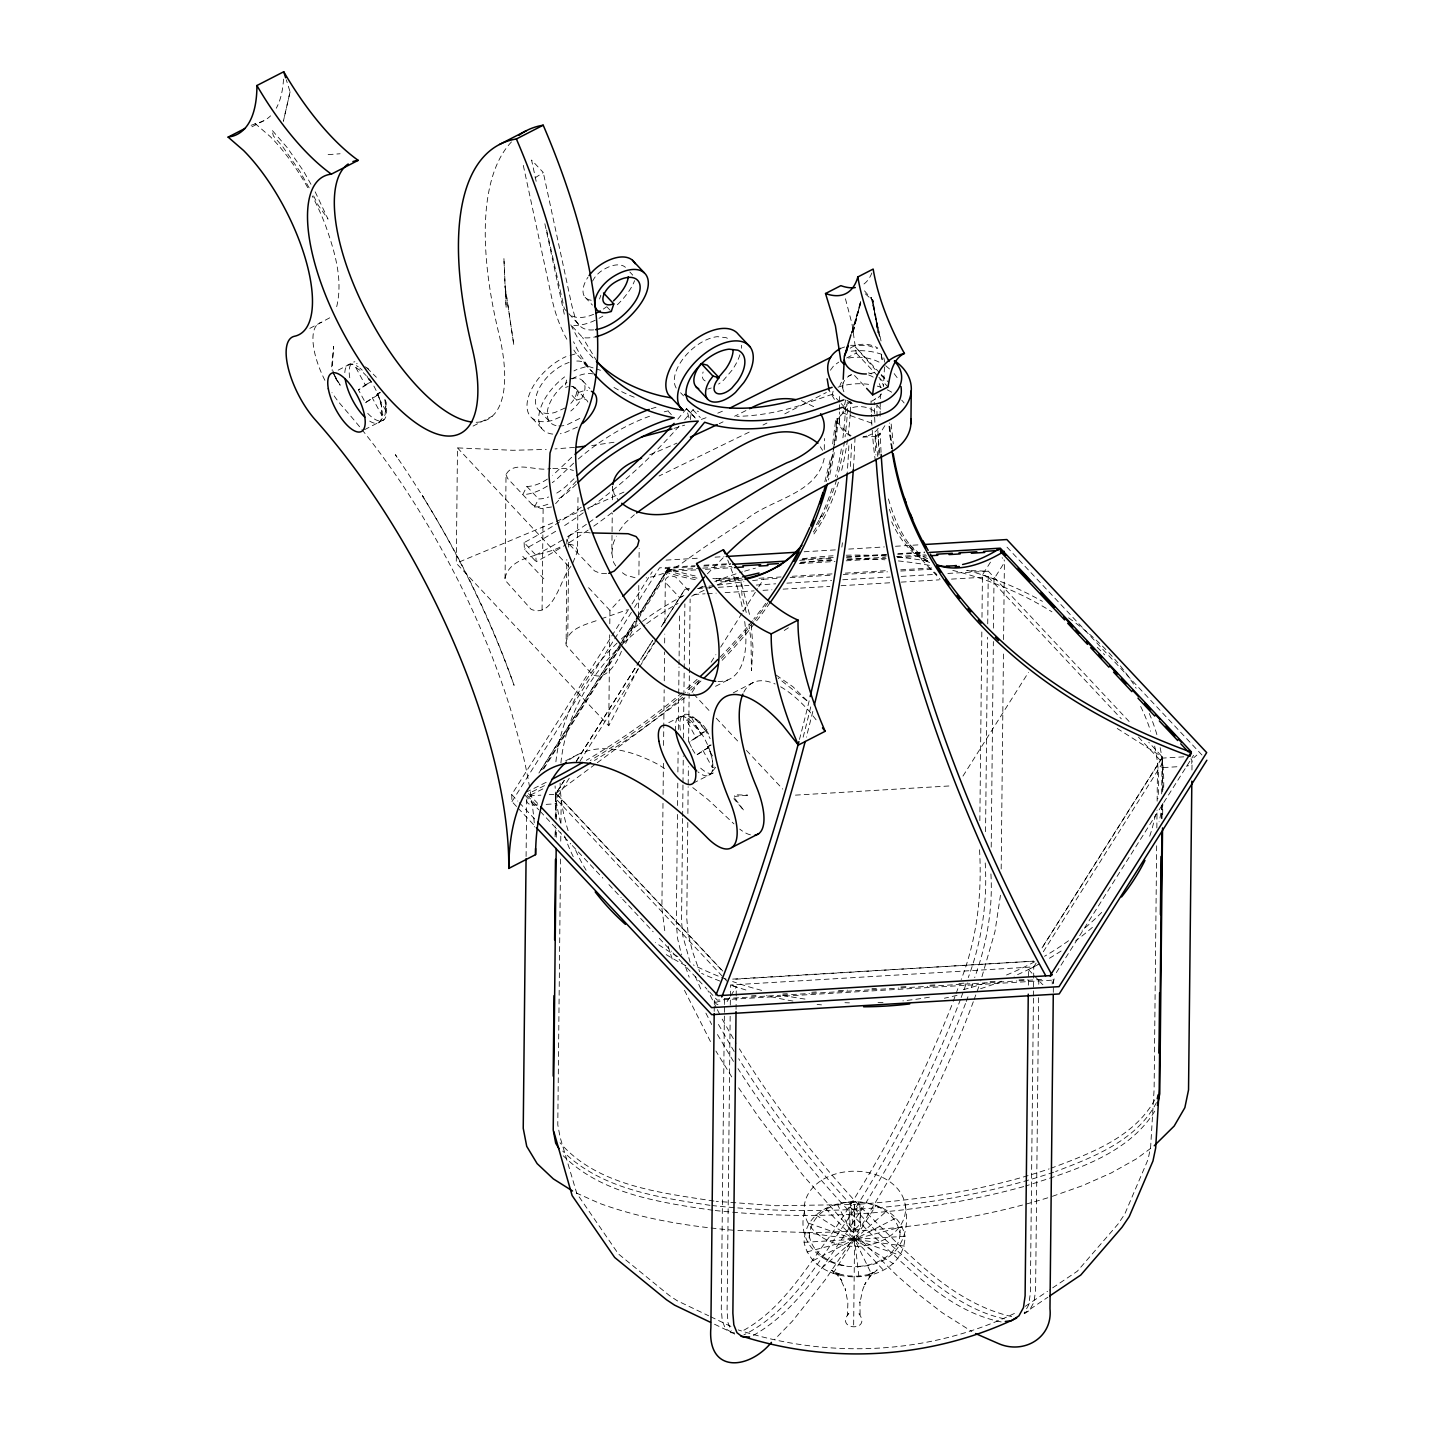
<?xml version="1.0" encoding="UTF-8"?>
<svg xmlns="http://www.w3.org/2000/svg" width="1435" height="1435" viewBox="0 0 1435 1435"><rect width="100%" height="100%" fill="white"/><g stroke="black" fill="none" stroke-linecap="round" stroke-linejoin="round"><path stroke-width="0.75" stroke-dasharray="5 3.75" d="M638.037 668.943L608.745 725.733L456.276 563.202L457.496 447.899L512.797 450.285L546.233 449.442M570.879 566.52C560.888 576.314 554.448 619.041 531.129 609.319L505.066 580.153L506.017 474.662C513.766 459.326 538.412 472.528 550.699 468.312M526.089 856.48L526.663 800.766A6.386 4.736 0.6 0 1 532.475 795.672L540.869 795.169M542.071 609.893L543.13 508.69M555.094 836.749L555.202 827.816M555.291 818.865L555.542 794.29L549.264 794.667M555.722 834.775L555.811 825.842M555.919 816.892L556.009 793.573L564.368 780.335M556.296 837.269L556.385 828.318M556.493 819.385L555.542 794.29M560.565 859.009L557.784 1124.753L560.116 1137.291L576.816 1193.507L618.413 1253.957L669.428 1295.554L677.176 1300.72L708.657 1315.787M560.744 841.143L560.834 832.21M560.942 823.277L561.193 798.721M621.427 651.239C617.427 661.876 606.288 681.822 592.153 674.378L566.108 645.23L566.825 559.578M566.986 544.134C564.368 531.219 582.449 531.578 590.287 532.923M567.776 637.301L568.583 560.314M568.708 547.112L568.834 536.116M572.852 562.879L577.426 551.614L578 496.6M608.745 725.733L609.696 634.826M609.803 623.741L609.947 610.431L620.081 599.453M615.741 565.856L613.427 562.107L611.83 553.013L612.261 513.12M612.386 499.81L612.53 486.519L614.144 493.981L618.79 500.887M638.449 616.691L638.808 583.668M638.898 574.879L639.167 548.475M662.988 803.367L661.894 908.068L665.123 933.575M663.078 794.452L663.4 763.276M663.58 745.447L664.172 689.769M664.261 680.854L664.566 651.903M664.656 642.988L664.764 634.073M664.871 622.933L665.32 580.619M677.463 814.452L676.316 923.961L677.661 938.867L681.499 954.723M677.553 805.519L677.786 783.169M677.894 771.994L678.109 751.886M678.342 729.536L678.701 696.011M678.719 693.787L679.006 666.97M679.024 664.728L679.562 613.337M682.63 818.47L681.535 921.27L682.899 936.176L690.091 962.185M682.647 816.228L682.97 784.945M682.988 782.703L683.275 755.886M683.455 738.02L683.885 697.787M683.903 695.562L684.172 670.97M684.19 668.746L684.872 603.938M687.795 822.47L686.773 918.579L688.136 933.485L692.441 951.315L699.652 971.782M687.885 813.537L688.154 786.721M688.19 784.497L688.37 766.613M688.621 742.021L689.338 674.988M689.356 672.746L690.127 599.005M714.2 1011.37L714.307 1000.231M724.549 998.563L721.285 1309.204L722.253 1320.774L725.41 1328.649L734.559 1334.066M730.164 1016.249L727.079 1311.231L728.047 1322.801L731.186 1330.693M730.289 1005.074L730.361 998.365M730.379 996.141L730.505 984.966L1033.756 966.885L1036.142 963.1M736.047 1009.343L736.173 998.168M736.191 995.926L736.281 986.993L730.505 984.966A304.399 225.869 0.6 0 0 747.133 990.365M804.407 1211.822C795.761 1246.459 827.582 1269.042 859.045 1266.513C893.79 1265.024 911.512 1239.158 905.359 1205.795M824.282 449.532L824.39 438.5M839.332 422.984L839.439 411.971M839.457 409.764L839.601 396.526M1047.765 1197.812C985.397 1216.97 920.517 1226.835 855.529 1231.104L854.255 1223.624L854.327 1204.521C920.265 1200.001 986.401 1190.261 1049.129 1168.897M853.664 1324.989L854.56 1239.338L905.037 1236.324C904.14 1287.841 813.986 1290.693 804.084 1242.333C804.963 1190.799 895.135 1187.947 905.037 1236.324M737.877 1230.477L813.681 1232.701L855.063 1231.14L854.327 1204.521L775.869 1205.723L716.155 1201.31M880.103 416.15L880.337 394.105M979.549 849.753C982.06 893.861 977.217 938.131 961.217 979.495M979.854 820.694L981.863 628.512M981.988 617.337L982.437 574.879L992.231 559.363M985.217 862.955C987.531 901.987 981.881 940.929 968.266 977.576M985.558 831.672L987.585 637.248M987.728 623.848L988.213 576.906L950.311 579.184M990.921 873.933C992.984 909.306 986.616 944.391 974.688 977.63M991.208 847.116L993.361 641.517M993.486 628.117L994.007 578.951L1003.818 563.435A6.386 4.736 0.6 0 0 1004.034 559.811M1001.182 868.982L1003.478 650.719M1003.585 639.579L1004.41 561.641M1028.357 985.217L1028.518 969.576L1038.994 964.194M1033.433 998.168L1030.348 1293.15L1028.716 1304.881L1024.124 1313.222L1047.873 1297.204M1033.451 995.926L1033.613 980.284M1033.648 978.06L1033.756 966.885M1038.635 997.702L1035.586 1290.46L1033.953 1302.191L1029.361 1310.532L1023.765 1314.137M1038.779 984.302L1038.832 979.836M1053.29 992.392L1053.398 981.253M1156.664 845.789L1154.117 1089.201L1150.637 1147.103L1148.072 1159.444L1124.717 1214.153L1117.955 1224.163L1077.29 1271.249L1049.415 1290.047M1156.843 827.923L1157.04 810.058M1157.13 801.125L1157.525 763.151M1161.435 818.47L1161.579 805.053M1161.686 793.878L1162.063 758.128L1185.131 756.747M1162.027 818.721L1162.171 805.322M1162.314 791.905L1162.511 756.927L1042.581 947.064M1162.673 814.506L1162.798 803.331M1162.942 789.932L1162.063 758.128M1191.947 770.021L1192.054 761.106M855.224 1230.441L855.26 1229.49M842.74 387.916L843.206 379.288M884.498 366.965L883.44 386.356A20.449 14.87 3.1 0 0 879.834 379.037M381.728 415.163L381.549 406.213L378.14 394.786L372.275 397.8L381.728 415.163L385.638 412.024L385.118 399.899M1000.464 895.261L994.975 931.566L980.751 980.84M331.628 366.84L333.637 346.445L332.131 370.409M714.415 767.025L712.334 767.653L712.334 760.066M504.923 578.305C510.627 554.197 545.103 556.565 562.018 545.964M565.946 643.382C567.937 627.525 587.381 624.351 599.346 619.543M832.677 443.863L835.618 420.688L837.161 418.338L837.699 423.02A653.409 436.114 -6.7 0 1 835.529 444.115M690.307 419.594L691.132 413.441L686.414 408.58L689.517 419.738M611.83 553.013L613.391 542.896L616.368 536.17M336.687 306.677C343.342 278.91 334.391 250.533 325.189 224.434A115.858 44.987 62.8 0 0 312.256 195.985M290.085 91.822L283.377 121.257L290.085 91.822L286.282 79.786M824.192 458.357C816.479 495.344 768.676 499.093 744.048 521.282A607.471 331.969 -43.2 0 0 681.284 563.686C670.88 571.13 658.862 576.045 646.198 577.857M1054.133 978.849L1053.416 982.186L1048.949 981.522M839.744 402.015L832.426 394.212L833.287 390.428M844.569 404.813L845.861 399.127M860.587 301.529L852.659 333.996L860.767 302.05M566.646 380.06L564.744 387.683L568.26 386.517M587.919 402.087A15.39 8.413 -43.2 0 0 579.973 399.002L576.457 400.168L578.359 392.544L572.493 386.302M824.82 481.694L831.062 456.491M851.475 333.422L860.462 301.852M851.852 333.028L860.803 302.964L851.637 332.633M599.579 299L600.817 295.215M864.498 290.839L872.713 300.399L864.803 293.35M953.199 1001.433L955.387 995.46M956.105 993.451L959.028 985.486M960.446 999.478C932.678 1072.824 896.265 1142.708 854.883 1209.239C822.685 1253.939 794.918 1309.384 743.814 1334.909M961.163 997.486L963.351 991.513M964.087 989.504L967.011 981.54M965.504 1003.513C937.755 1076.106 901.7 1145.363 860.659 1211.284C829.448 1255.446 801.663 1308.02 753.303 1335.447M966.239 1001.522L968.41 995.531M971.334 987.549L972.787 983.567M973.307 1001.738C952.015 1059.64 924.84 1115.228 895.081 1169.202L860.229 1228.001L825.286 1279.751L792.317 1321.24L774.452 1339.68M974.06 999.657L979.387 985.11M951.746 1005.433C920.158 1085.219 879.763 1161.507 832.282 1232.97C805.806 1268.217 781.788 1310.155 741.716 1331.393M847.959 1314.388L847.457 1315.554L847.888 1302.532L845.143 1288.576L845.645 1290.28L840.049 1278.137L841.861 1280.72L834.506 1271.715L838.775 1275.177L831.188 1270.172L839.152 1273.975L836.246 1273.24L846.991 1275.805L858.238 1276.235L869.215 1274.477L866.794 1275.015L875.171 1271.823L871.475 1273.688L877.233 1269.832L869 1277.096L871.691 1273.957L864.641 1284.827L865.538 1282.693L862.865 1289.24L859.852 1302.98L859.924 1301.814L860.121 1316.038L859.762 1314.837M715.67 767.294L709.751 774.828M668.136 569.282L666.683 572.206L671.975 569.569L668.136 569.282L622.736 642.647M547.452 479.075A35.193 19.229 -43.2 0 1 529.371 486.322L526.896 486.483L522.77 494.555L525.587 494.393A45.418 24.825 -43.2 0 0 548.923 485.03M506.017 474.662L507.631 478.465L534.484 507.039L538.609 498.967L541.085 498.824A35.193 19.229 -43.2 0 0 548.6 496.994M625.606 643.382L636.674 622.88M1154.798 1099.802C1133.811 1137.668 1089.542 1153.794 1051.12 1168.198M1156.466 1102.6C1136.717 1140.484 1093.434 1157.148 1055.658 1171.516M1154.762 1111.192C1127.336 1155.211 1072.465 1170.852 1025.792 1185.974M642.539 661.427L653.965 642.934M819.277 519.165L821.52 515.542L819.887 518.358A653.409 253.762 62.8 0 0 832.605 486.878M516.528 806.488L511.954 801.609L511.721 794.577L630.79 605.821M631.992 603.938L652.225 571.847M538.914 773.034L621.445 642.198M622.646 640.297L636.996 617.534M638.198 615.651L668.1 568.242L694.863 566.628M543.811 768.765L620.368 647.418M621.57 645.517L637.122 620.871M638.306 618.969L668.226 571.56L696.477 569.856M576.296 761.411L639.526 661.176M511.954 801.609L633.337 609.319M634.539 607.435L659.526 567.847L695.168 565.713M540.547 770.595L619.31 645.858M620.512 643.974L634.844 621.283M636.028 619.4L667.06 570.269L700.495 568.278M542.573 769.555L621.534 644.53M722.809 971.082L556.062 793.304L564.421 780.084M576.35 761.196L639.579 661.087M569.229 778.236L556.116 799.008L722.863 976.804M579.973 761.232L638.432 668.674M639.633 666.773L655.131 642.216M834.166 444.814A651.669 434.948 -6.7 0 0 836.623 421.639L843.35 410.984M844.48 409.208L847.834 403.881L852.246 403.612M692.065 692.387L700.406 679.185M711.114 662.217L715.886 654.665M720.657 647.131L742.092 613.175M743.294 611.292L757.59 588.655M758.774 586.771L763.546 579.22L779.026 578.305M878.92 455.003A651.669 253.08 62.8 0 1 878.202 436.258L884.929 425.603M729.751 997.343L726.487 1002.509A6.386 4.736 0.6 0 1 724.352 1004.374M730.846 995.621L736.281 986.993M962.975 776.066L1028.5 672.333M833.107 1273.293L876.014 1205.364M1042.043 947.925L1162.529 757.142L1148.753 742.254M1043.299 951.764L1162.601 762.864L1138.134 736.765M1056.321 972.625L1193.579 755.294M881.072 452.312A653.409 253.762 62.8 0 1 880.355 433.514L878.794 435.863L875.153 436.186A653.409 253.762 62.8 0 0 875.87 454.967M378.14 394.786L365.405 402.661L358.517 389.997L365.243 384.885L355.79 367.521L357.171 365.62M691.473 747.402L689.069 742.343L695.849 737.393L686.396 720.011L690.522 717.267C697.661 718.002 702.145 729.41 706.809 730.361C701.966 721.536 689.32 712.101 678.504 717.464M830.417 370.212L833.789 365.638L838.722 362.14M619.22 530.896L625.337 522.806L634.36 514.717M686.54 408.58L679.437 417.172A306.247 167.357 -43.2 0 1 676.782 420.276M684.656 419.791L692.944 409.764L698.504 411.522M576.44 481.012L555.596 503.667M707.383 573.839L725.213 555.704M571.74 457.281L555.022 473.155A35.193 19.229 -43.2 0 1 552.583 475.272M573.641 463.164L558.681 477.371A45.418 24.825 -43.2 0 1 552.278 482.68M574 478.716L566.735 485.64A35.193 19.229 -43.2 0 1 553.892 494.68M576.242 484.277L570.395 489.873A45.418 24.825 -43.2 0 1 557.246 499.649M821.95 1267.948L887.153 1210.692M1193.866 757.644L1196.826 755.097M848.264 1313.814L848.856 1313.348C834.452 1330.442 872.247 1331.931 858.991 1313.725L859.619 1314.245M556.062 793.304L595.435 764.102M597.229 762.774L684.908 697.697M1150.744 1148.323L1136.448 1158.834L1111.246 1172.951L1082.241 1185.776L1049.846 1197.221M365.494 402.769L372.275 397.8M385.872 410.823L376.939 394.392L379.719 392.347M691.562 717.536L700.513 733.967L706.989 729.787M692.262 749.034L696.101 755.258L708.746 747.276L712.155 758.702M712.513 756.012L707.545 746.882L710.325 744.837M379.145 422.338L385.064 414.805L386.248 401.298M579.776 418.446L566.825 424.886A33.131 18.099 -43.2 0 1 557.928 425.89M368.831 378.768L371.109 381.871L358.463 389.854M686.396 720.011L693.912 725.195L701.715 734.361L689.069 742.343M708.746 747.276L696.101 755.258M1025.254 1306.334L1047.55 1291.285M535.022 177.868L543.291 172.505L531.578 160.02L536.744 184.039M784.245 630.485L789.411 627.149M309.834 328.382L330.606 317.35M251.107 125.311L259.322 122.459A170.101 66.064 62.8 0 0 270.569 115.84M251.932 126.8L263.412 120.899M338.176 370.14L351.808 363.127M365.243 384.885L371.109 381.871M376.939 394.392L380.598 392.508M364.544 429.675L384.042 419.666M473.066 426.087L492.205 416.24M846.632 357.997L856.229 353.082L851.977 323.754L845.125 297.565M762.972 425.065L766.936 423.038M784.766 413.872L826.363 392.49M850.901 402.123L845.717 404.778L847.26 402.248L850.901 402.123A653.409 253.762 62.8 0 1 850.399 411.199M875.153 436.186L880.355 433.514M565.641 760.819L577.139 754.918M715.545 686.325L728.944 679.437M668.782 722.63L682.432 715.617M733.285 692.836L754.344 682.002M700.513 733.967L706.002 731.15M695.849 737.393L701.715 734.361M707.545 746.882L711.204 744.998M693.213 783.169L714.648 772.156A32.718 12.7 62.8 0 1 698.307 765.806M813.035 1260.665L896.086 1217.974M749.178 432.114L659.078 475.99M745.931 410.571L740.388 413.37A1170.44 639.633 -43.2 0 1 734.612 416.222M623.956 492.079L587.112 508.474M565.175 407.953L555.112 412.401A33.131 18.099 -43.2 0 1 536.421 395.217A33.131 18.099 -43.2 0 1 569.121 362.427M560.116 417.047L552.744 420.294A43.534 23.785 -43.2 0 1 527.614 400.114A43.534 23.785 -43.2 0 1 565.964 356.633M577.354 427.092L564.457 432.778A43.534 23.785 -43.2 0 1 560.35 433.729M585.121 509.353L456.276 563.202M717.769 413.154L723.814 410.643M649.75 454.769L655.885 452.24A1170.44 639.633 -43.2 0 0 676.961 443.11M551.56 506.968L541.085 508.582L532.224 504.69M1014.401 1313.438C928.642 1354.73 828.372 1359.25 738.182 1329.904M601.337 618.808L627.328 609.749M701.374 419.397L707.581 417.172M840.497 348.436L844.605 346.965M1053.667 1172.216C944.374 1208.629 826.524 1217.687 712.262 1205.561M832.426 394.212L801.842 404.867A271.915 148.594 -43.2 0 1 736.855 416.329M347.898 364.974L357.189 363.611M578.359 392.544L582.879 391.037A25.686 14.045 -43.2 0 1 587.471 390.553M651.221 408.706L656.889 406.984M674.037 428.365L684.692 425.155M570.072 355.432L576.242 353.656L587.955 366.14L577.677 369.118A43.534 23.785 -43.2 0 0 573.946 370.93M1023.729 1186.566C923.674 1214.01 818.129 1221.598 715.043 1210.512M720.137 1001.128L715.886 1002.312L714.397 999.119M806.936 1251.93L902.184 1226.71M738.648 1087.856L758.72 1117.219L802.811 1175.05L850.973 1229.687A6.386 3.498 -43.2 0 0 852.659 1229.741L854.668 1229.042A6.386 3.892 32.3 0 0 860.498 1226.799L860.659 1211.284L849.09 1207.212L848.928 1222.728A6.386 3.892 32.3 0 0 854.668 1229.042A6.386 3.498 -43.2 0 0 857.287 1227.122L858.381 1225.885A6.386 3.498 -43.2 0 0 859.942 1222.064L860.103 1206.548C815.008 1157.937 774.057 1105.345 739.384 1048.788M852.659 1229.741L854.668 1229.042L854.525 1227.678M858.56 1266.37C878.166 1265.544 901.628 1252.091 900.068 1229.938L900.032 1233.024C891.117 1189.489 809.968 1192.054 809.161 1238.441L809.197 1235.356C812.084 1253.239 830.04 1263.553 846.668 1265.921M591.74 445.585L614.826 442.123M689.284 588.745L684.925 589.301L661.051 627.077L684.872 589.301L689.374 589.032M700.208 587.346L706.755 586.502M708.944 586.215L715.491 585.39M717.679 585.103L743.886 581.749M752.622 580.619L763.546 579.22M850.56 345.297L867.709 345.53L877.198 348.49M848.569 358.05C859.35 356.113 870.901 357.512 880.516 362.911M574.556 447.379L555.004 448.922M328.131 154.639L340.095 153.76M862.812 437.173L878.202 436.258M534.484 507.039L537.3 506.878A45.418 24.825 -43.2 0 0 550.394 503.183M666.055 560.116L699.473 558.107M715.06 557.157L723.975 556.619M804.156 551.775L835.349 549.892M848.713 549.085L884.337 546.932M895.476 546.269L919.978 544.78M704.065 565.193L730.792 563.596M802.075 559.345L833.269 557.48M846.632 556.69L886.722 554.305M897.862 553.641L924.588 552.044M703.778 566.072L730.523 564.457M799.654 560.296L833.089 558.269M846.471 557.462L886.597 555.04M897.736 554.358L924.499 552.744M702.719 568.134L731.689 566.412M800.784 562.287L834.201 560.296M847.583 559.506L885.467 557.246M896.606 556.583L925.575 554.861M705.41 569.318L732.227 567.686M799.277 563.65L835.026 561.48M846.202 560.798L886.435 558.376M897.61 557.695L926.669 555.937M758.918 578.269L781.07 576.96M792.138 576.296L832.013 573.91M845.305 573.121L887.404 570.61M900.696 569.821L931.71 567.973M790.093 577.641L832.157 575.13M843.224 574.466L887.494 571.83M900.767 571.04L931.763 569.193L936.284 574.018M697.482 588.547L710.881 587.74M718.361 587.31L748.891 585.444M756.263 585.05L775.725 583.812M786.9 583.148L831.618 580.44M842.793 579.758L890.041 577.067M901.198 576.404L936.876 574.287M947.871 573.426L988.159 571.22L966.455 570.448M693.876 594.467L705.033 593.803M707.258 593.659L716.173 593.139M725.106 592.601L754.092 590.879M763.007 590.341L771.922 589.803M783.079 589.139L829.896 586.359M841.053 585.695L892.337 582.628M901.252 582.108L939.154 579.848M537.784 804.874L533.587 805.125A6.386 4.736 0.6 0 1 526.663 800.766M546.161 804.371L556.654 803.743M1163.175 767.582L1177.848 766.703M795.438 795.133L952.589 785.77M732.675 979.101L1033.684 961.163L732.639 979.37M751.563 995.854L756.03 995.585M782.775 993.989L787.241 993.72M811.762 992.267L816.21 991.998M838.506 990.67L847.421 990.132M871.942 988.679L876.408 988.41M900.929 986.957L907.602 986.545M929.898 985.217L936.589 984.823M958.885 983.495L967.8 982.957M990.096 981.63L996.787 981.235M1019.065 979.908L1027.98 979.37M724.801 998.599L780.532 995.244M782.775 995.101L809.519 993.486M811.744 993.361L869.718 989.845M871.942 989.719L898.705 988.105M900.929 987.962L927.692 986.347M929.916 986.222L987.89 982.706M990.114 982.58L1016.859 980.966M1019.101 980.822L1043.622 979.352M1051.55 980.195L717.267 1000.123L705.051 987.101M804.084 1242.333L854.56 1239.338M606.575 573.677L599.938 573.247L594.52 570.879L568.655 543.542L567.04 539.721M738.397 577.821L715.993 578.682L719.258 579.005M552.834 468.366L567.094 468.653L573.426 470.483M730.684 1332.72L734.361 1332.792M568.583 544.403C572.906 543.865 577.677 546.932 577.426 551.614M713.93 1201.059C660.53 1192.736 597.48 1185.992 560.009 1142.744M710.038 1205.328C658.719 1197.4 601.211 1189.364 562.735 1151.085M712.818 1210.279C660.746 1202.512 602.377 1194.53 563.291 1155.803M733.482 1230.243C688.136 1226.261 642.719 1219.104 599.776 1203.445L574.431 1192.162M804.658 1232.539L904.445 1246.118M572.26 326.427L582.502 337.351L585.48 337.871A50.745 27.731 -43.2 0 0 595.668 336.794M1011.675 1316.559C949.109 1302.227 904.516 1249.293 860.103 1206.548L849.646 1211.929L850.148 1229.239L897.341 1275.876L920.05 1295.536L942.203 1312.702L971.836 1331.501M1004.303 1318.855C953.199 1307.428 915.189 1266.477 877.646 1232.647C825.179 1179.983 778.147 1121.739 738.684 1058.707M1001.199 1321.94C949.055 1311.411 910.454 1269.544 872.408 1235.338C821.914 1184.7 776.568 1128.843 738.003 1068.627M635.023 577.731L625.427 574.915L619.543 570.646M588.386 366.373L600.476 370.302M842.237 412.76L873.413 423.72M982.437 574.879L994.007 578.951M808.658 1223.194L900.462 1255.464M801.34 400.562L813.86 406.751M710.63 1316.72L732.28 1327.088M714.522 1324.236L734.487 1333.797M927.458 558.645L921.754 555.74L909.933 544.905L912.122 547.596M355.79 367.521L362.248 371.791M664.656 768.514L658.127 764.46A357.781 138.944 62.8 0 0 566.072 762.38M815.78 1214.943L893.341 1263.697M1117.219 728.478L1162.529 757.142M367.001 368.006L376.383 377.279M365.064 366.75L368.723 369.118M776.299 675.167L792.891 686.719L808.102 701.715L778.093 678.02M692.764 787.6L708.011 799.546L733.949 823.869M594.144 373.764L582.718 361.907A33.131 18.099 -43.2 0 0 574.753 361.172M885.7 365.728L890.005 369.387M254.928 123.338L270.39 136.72A115.858 44.987 62.8 0 1 308.256 188.559M881.162 375.468L885.664 379.665M363.306 372.705L366.104 375.557M879.673 372.867L855.655 347.252L875.296 369.62M881.18 374.463L888.678 382.463M856.229 353.082L877.413 375.683M878.92 377.297L888.014 386.966M854.507 375.486L865.108 386.786M877.269 405.549L881.825 410.392M1006.993 547.13L1202.297 755.366M841.197 403.576L844.139 406.697M988.123 570.986L1130.421 722.899M988.213 576.924L1121.309 718.827M836.623 421.639L850.291 436.204M909.485 546.609L940.086 579.22M629.839 272.004L632.763 275.143M606.897 306.803L611.292 311.503M680.603 392.742L683.544 395.863M692.944 409.764L700.28 417.567M585.121 297.296L592.44 305.099M686.414 408.58L695.329 418.069M668.423 411.504L671.347 414.625M593.659 329.889A40.754 22.278 -43.2 0 1 578.664 324.453L564.332 308.704L546.591 229.887M582.592 380.741L589.911 388.544M575.112 387.809L586.825 400.311M572.081 395.486L576.457 400.168M539.524 410.858L551.237 423.361M532.259 418.285L543.973 430.769M688.728 590.736L676.925 578.161A6.386 4.736 0.6 0 0 668.028 576.942A6.386 4.736 0.6 0 0 666.468 583.543L679.724 597.678L684.961 594.987A304.399 225.869 0.6 0 0 639.579 623.615M1028.518 969.576L1032.949 974.275M1034.42 975.854L1041.792 983.71A6.386 4.736 0.6 0 0 1042.904 984.625M526.896 486.483L538.609 498.967M693.571 694.002L710.199 711.724M716.244 718.182L738.917 742.343M746.469 750.415L782.757 789.089M457.496 447.899L570.305 568.17M588.601 587.686L609.947 610.431M559.668 521.856A306.247 167.357 -43.2 0 1 524.116 542.556L535.829 555.04L536.116 561.713A316.202 172.81 -43.2 0 0 565.659 544.816M524.116 542.556L524.403 549.21L536.116 561.713M522.788 556.367L543.847 578.825M556.009 793.573L721.231 969.719M724.388 978.437L728.98 983.316M528.475 793.627L537.641 803.403M527.075 795.313L537.766 806.721M525.013 795.151L538.753 809.806M540.277 811.421L570.789 843.959M572.314 845.592L602.826 878.112M608.942 884.624L621.14 897.646M622.664 899.261L653.176 931.799M659.275 938.311L671.49 951.315M673.015 952.948L685.212 965.97M686.737 967.585L703.527 985.486M511.721 794.577L517.838 801.089M519.362 802.703L534.609 818.972M518.053 808.12L534.842 826.004M825.538 1208.378L883.583 1270.28M691.132 413.441L695.401 418.033M835.618 420.688L837.699 423.02M583.901 362.84L587.507 366.947A415.809 227.232 -43.2 0 0 592.171 371.432M578.664 324.471L576.045 321.207L571.883 305.691L543.291 172.505M816.084 719.814L809.753 711.796A115.858 44.987 62.8 0 0 779.151 685.966M706.092 729.877L709.93 736.101M894.166 373.602L898.095 378.948M834.452 399.396L829.071 390.266M596.942 361.315L582.502 337.351M587.955 366.14L580.727 355.521A415.415 227.017 -43.2 0 1 573.587 341.781M573.839 350.104L576.242 353.656M333.889 373.997L340.185 385.244L333.548 374.499M335.664 378.535L340.185 385.244M424.15 498.34L422.41 495.757C459.29 555.65 490.411 619.077 514.089 685.338C485.46 603.417 444.563 526.035 395.325 454.662L398.069 458.769M820.264 446.787L822.578 450.339M734.146 1051.478L718.002 1023.657M733.464 1061.398L717.034 1033.81M731.76 1076.914L715.904 1051.048M722.164 1019.119L736.029 1043.317M710.451 1041.523L684.351 990.06M310.965 184.308L303.592 171.178L287.108 147.464L271.933 130.065L273.385 135.93L282.534 146.424L299.897 171.411L309.243 188.039M315.18 191.824L328.005 219.107L318.139 205.115L313.386 195.429M702.881 750.29L712.334 767.653M366.93 376.006L369.907 381.477M570.789 324.866L576.87 336.561A405.585 221.636 -43.2 0 0 593.444 358.391M716.37 1007.747L707.957 990.706M717.339 1009.648L720.244 1015.316M705.894 1013.128L711.688 1024.5M837.269 1203.911L871.852 1274.746M695.24 976.356L701.876 991.513M332.83 372.006L334.893 376.777L332.938 370.822M685.571 966.921L689.177 977.163M672.19 959.046L668.154 946.167M881.054 340.956L871.278 297.476L879.35 336.31M544.87 223.77L563.632 311.162A415.415 227.017 -43.2 0 0 565.049 317.207M523.309 165.384L551.919 298.677A415.415 227.017 -43.2 0 0 566.825 339.216M749.5 614.413L740.962 581.157L742.092 596.009L747.025 615.579M883.834 357.889L884.731 362.212M879.709 336.256L872.606 299.485L877.861 332.687M881.359 354.804L882.417 361.459L881.395 354.911M872.821 300.112L877.969 332.992M751.258 625.086L753.034 647.867L751.438 670.558L751.007 640.207L748.855 624.153M850.184 1201.848L858.937 1276.809M891.171 424.043L893.305 443.899M854.166 1220.037L854.166 1221.311M373.871 386.069A32.718 12.7 62.8 0 1 381.907 417.262A32.718 12.7 62.8 0 1 367.234 419.307M344.813 372.616A32.718 12.7 62.8 0 1 358.212 366.822M359.79 368.024A32.718 12.7 62.8 0 1 362.23 370.176M369.477 378.912A32.718 12.7 62.8 0 1 371.755 382.392M712.495 761.07A32.718 12.7 62.8 0 1 697.841 771.797M675.759 731.24A32.718 12.7 62.8 0 1 689.804 720.029A32.718 12.7 62.8 0 1 712.208 759.366M871.888 272.919A121.598 47.229 62.8 0 1 863.924 284.022M874.812 372.257A20.449 14.87 3.1 0 1 868.139 373.853M850.166 348.221A20.449 14.87 3.1 0 1 877.736 348.059M881.61 393.89A20.449 14.87 3.1 0 1 874.812 399.63M843.888 391.737A20.449 14.87 3.1 0 1 844.587 380.365M847.439 377.172A20.449 14.87 3.1 0 1 851.385 374.643M868.39 372.903A20.449 14.87 3.1 0 1 871.727 373.871M634.216 397.226A415.809 227.232 -43.2 0 1 611.292 385.836M552.762 434.087A43.534 23.785 -43.2 0 1 539.327 412.598A43.534 23.785 -43.2 0 1 564.637 376.885M617.355 304.74A50.745 27.731 -43.2 0 0 629.23 290.767A37.543 20.52 -43.2 0 0 634.575 280.686M602.843 316.095A50.745 27.731 -43.2 0 1 599.023 318.319M595.202 320.274A50.745 27.731 -43.2 0 1 573.767 325.386M581.283 507.219A306.247 167.357 -43.2 0 1 561.336 520.779M679.114 426.159A316.202 172.81 -43.2 0 1 588.314 509.156M583.22 512.833A316.202 172.81 -43.2 0 1 562.61 526.86M555.686 531.255A316.202 172.81 -43.2 0 1 524.403 549.228M592.583 281.116A15.821 8.646 -43.2 0 1 601.857 270.677A27.57 15.068 -43.2 0 1 625.445 267.323M591.22 300.22A25.794 14.099 -43.2 0 1 587.973 277.206M676.226 388.06A36.054 19.713 -43.2 0 1 684.118 357.459A36.054 19.713 -43.2 0 1 717.339 336.669L726.164 337.691A35.211 19.247 -43.2 0 1 728.639 339.126M556.027 425.585A33.131 18.099 -43.2 0 1 547.955 408.401A33.131 18.099 -43.2 0 1 566.968 382.338M571.883 379.037A33.131 18.099 -43.2 0 1 592.673 373.871M571.022 386.23A15.39 8.413 -43.2 0 1 570.843 403.396M571.166 378.553A25.686 14.045 -43.2 0 1 584.996 387.576A25.686 14.045 -43.2 0 1 570.825 411.002M606.359 306.929A40.754 22.278 -43.2 0 1 603.346 309.045M593.642 314.301A40.754 22.278 -43.2 0 1 569.892 314.839M578.269 459.021A149.724 81.831 -43.2 0 1 649.553 416.258M664.244 411.809A149.724 81.831 -43.2 0 1 668.333 410.858M705.195 380.903A15.014 8.197 -43.2 0 1 703.132 371.97M741.554 345.261A45.454 24.843 -43.2 0 1 741.357 348.274M739.94 354.714A45.454 24.843 -43.2 0 1 732.101 370.104L723.778 379.934A25.328 13.848 -43.2 0 1 718.558 384.078M711.24 387.97A25.328 13.848 -43.2 0 1 707.688 389.082M611.812 512.761A316.202 172.81 -43.2 0 1 589.821 528.941M588.099 530.125A316.202 172.81 -43.2 0 1 567.399 543.739M592.996 519.703A306.247 167.357 -43.2 0 1 588.045 523.201M586.377 524.349A306.247 167.357 -43.2 0 1 566.341 537.533M562.556 539.865A306.247 167.357 -43.2 0 1 535.829 555.04M1162.296 804.461A304.399 225.869 0.6 0 1 1159.085 821.753M1092.394 927.351A304.399 225.869 0.6 0 1 1075.658 940.876M1061.111 951.028A304.399 225.869 0.6 0 1 1047.676 959.28M1037.774 964.768A304.399 225.869 0.6 0 1 1014.115 976.159M1001.791 981.217A304.399 225.869 0.6 0 1 980.571 988.697M957.037 995.316A304.399 225.869 0.6 0 1 944.391 998.222M821.502 1004.877A304.399 225.869 0.6 0 1 817.107 1004.41M792.945 1001.056A304.399 225.869 0.6 0 1 766.505 995.603M720.047 981.11A304.399 225.869 0.6 0 1 701.607 973.361M685.804 965.665A304.399 225.869 0.6 0 1 663.508 952.93M573.229 856.677A304.399 225.869 0.6 0 1 564.529 835.762M560.619 822.847A304.399 225.869 0.6 0 1 555.094 785.95M555.901 761.788A304.399 225.869 0.6 0 1 619.687 640.566M621.337 639.023A304.399 225.869 0.6 0 1 637.875 624.96M698.576 588.386A304.399 225.869 0.6 0 1 702.576 586.592M714.845 581.462A304.399 225.869 0.6 0 1 742.451 571.847M744.621 571.184A304.399 225.869 0.6 0 1 755.474 568.134M802.434 558.789A304.399 225.869 0.6 0 1 833.071 555.793M846.237 555.219A304.399 225.869 0.6 0 1 886.202 556.08M897.216 556.995A304.399 225.869 0.6 0 1 927.979 561.211M967.333 570.269A304.399 225.869 0.6 0 1 1042.438 601.355M1068.573 617.857A304.399 225.869 0.6 0 1 1074.115 621.875M1075.927 623.238A304.399 225.869 0.6 0 1 1105.883 649.607M1108.842 652.71A304.399 225.869 0.6 0 1 1136.143 688.226M1149.274 713.446A304.399 225.869 0.6 0 1 1156.915 734.702M1160.144 747.689A304.399 225.869 0.6 0 1 1163.624 789.089M1190.924 758.792A6.386 4.736 0.6 0 1 1186.243 766.2M717.984 1004.751A6.386 4.736 0.6 0 1 714.917 998.437M875.691 398.535A20.449 15.175 0.6 0 1 871.745 401.19M851.385 402.41A20.449 15.175 0.6 0 1 846.883 400.257M839.905 385.961A20.449 15.175 0.6 0 1 841.52 382.194M848.318 376.221A20.449 15.175 0.6 0 1 851.421 374.912M868.695 375.001A20.449 15.175 0.6 0 1 873.197 377.154M879.26 383.611A20.449 15.175 0.6 0 1 880.408 387.486M878.22 428.276A20.449 15.175 0.6 0 1 868.318 435.576M866.668 436.061A20.449 15.175 0.6 0 1 863.224 436.724M851.045 435.469A20.449 15.175 0.6 0 1 844.049 411.935M852.713 407.486A20.449 15.175 0.6 0 1 875.368 412.114M838.058 387.181A51.283 38.045 0.6 0 1 868.641 384.347M877.269 386.123A51.283 38.045 0.6 0 1 881.395 387.414M887.278 389.836A51.283 38.045 0.6 0 1 892.678 392.813M901.718 400.168A51.283 38.045 0.6 0 1 904.122 402.984M851.17 351.198A51.283 38.045 0.6 0 1 881.754 354.337M723.061 421.836A1170.44 639.633 -43.2 0 1 719.222 423.684M1053.021 979.423A6.386 4.736 0.6 0 1 1050.689 984.93M855.009 437.388A653.409 182.353 -70.6 0 1 853.359 469.227M812.82 711.383A653.409 182.353 -70.6 0 1 806.326 737.159M848.856 445.765A653.409 182.353 -70.6 0 1 847.134 473.801M809.161 700.836A653.409 182.353 -70.6 0 1 799.456 739.456M891.817 448.438A653.409 436.114 -6.7 0 1 888.929 424.15M891.691 448.724A653.409 436.114 -6.7 0 1 889.162 424.401M837.143 418.338A653.409 436.114 -6.7 0 1 833.34 449.98M832.587 454.177A653.409 436.114 -6.7 0 1 826.183 481.604M765.752 603.31A653.409 436.114 -6.7 0 1 753.806 619.005M752.424 620.727A653.409 436.114 -6.7 0 1 717.859 659.418M697.123 679.347A653.409 436.114 -6.7 0 1 685.374 689.804M682.109 692.621A653.409 436.114 -6.7 0 1 586.341 760.317M546.179 782.29A653.409 436.114 -6.7 0 1 526.717 791.869M834.255 452.545A653.409 436.114 -6.7 0 1 828.425 479.972M770.093 602.718A653.409 436.114 -6.7 0 1 755.725 621.947M754.362 623.687A653.409 436.114 -6.7 0 1 721.464 660.997M700.962 681.015A653.409 436.114 -6.7 0 1 687.616 693.015M682.647 697.302A653.409 436.114 -6.7 0 1 594.467 760.478M542.861 788.927A653.409 436.114 -6.7 0 1 527.255 796.568M927.656 560.816A653.409 182.353 -70.6 0 1 888.175 497.945M879.816 453.029A653.409 182.353 -70.6 0 1 877.772 429.406M877.126 416.419A653.409 182.353 -70.6 0 1 876.821 405.208M929.611 562.52A653.409 182.353 -70.6 0 1 891.655 521.802M875.404 461.281A653.409 182.353 -70.6 0 1 872.032 427.397M871.906 425.262A653.409 182.353 -70.6 0 1 871.386 414.392M871.314 412.186A653.409 182.353 -70.6 0 1 871.045 400.903M741.734 578.144A653.409 253.762 62.8 0 1 712.854 578.556M695.168 575.919A653.409 253.762 62.8 0 1 669.661 568.924L665.194 568.278L664.477 571.596A653.409 253.762 62.8 0 0 696.692 579.83M850.255 413.441A653.409 253.762 62.8 0 1 848.121 435.146M847.511 439.63A653.409 253.762 62.8 0 1 840.749 473.855M838.417 482.178A653.409 253.762 62.8 0 1 812.676 535.685M742.953 579.776A653.409 253.762 62.8 0 1 716.173 581.749M845.592 407.074A653.409 253.762 62.8 0 1 842.919 437.819M841.323 448.922A653.409 253.762 62.8 0 1 835.565 476.528M818.865 520.313A653.409 253.762 62.8 0 1 815.654 526.035M738.971 579.453A651.669 253.08 62.8 0 1 716.567 580.332M697.015 578.108A651.669 253.08 62.8 0 1 667.06 570.269M847.619 408.437A651.669 253.08 62.8 0 1 845.072 436.868M844.462 441.334A651.669 253.08 62.8 0 1 837.161 477.586M836.587 479.667A651.669 253.08 62.8 0 1 812.138 533.766M926.849 560.852A651.669 181.868 -70.6 0 1 889.359 509.281M877.772 456.473A651.669 181.868 -70.6 0 1 875.35 430.859M874.866 422.32A651.669 181.868 -70.6 0 1 874.238 402.302M892.516 449.424A651.669 434.948 -6.7 0 1 889.664 422.93M851.583 444.025A651.669 181.868 -70.6 0 1 850.148 469.622M842.435 542.753A651.669 181.868 -70.6 0 1 841.843 547.112M810.757 706.863A651.669 181.868 -70.6 0 1 802.685 738.971M833.861 446.913A651.669 434.948 -6.7 0 1 826.829 480.582M767.958 602.646A651.669 434.948 -6.7 0 1 754.882 620.063M753.501 621.803A651.669 434.948 -6.7 0 1 720.711 659.006M698.63 680.477A651.669 434.948 -6.7 0 1 685.266 692.405M683.634 693.805A651.669 434.948 -6.7 0 1 590.305 760.478M544.511 785.627A651.669 434.948 -6.7 0 1 528.959 793.286M1002.132 557.784A6.386 4.736 0.6 0 1 1002.742 558.215M529.605 787.259A357.781 138.944 62.8 0 0 521.748 749.608L510.824 710.128A357.781 138.944 62.8 0 0 461.496 587.148C429.173 522.358 390.123 460.635 342.194 406.195A54.153 21.041 62.8 0 1 331.969 392.634M530.358 791.797A357.781 138.944 62.8 0 1 534.591 826.919M324.902 380.329A54.153 21.041 62.8 0 1 321.332 322.48M750.433 834.847A54.153 21.041 62.8 0 1 739.742 829.107M476.151 422.285A150.227 58.333 62.8 0 0 498.914 333.835A355.736 138.155 62.8 0 1 512.134 141.24M744.693 621.499A139.213 54.064 62.8 0 1 722.02 681.32A150.227 58.333 62.8 0 1 717.895 681.464M727.724 560.027A139.213 54.064 62.8 0 1 743.061 611.22M743.814 692.154A115.858 44.987 62.8 0 1 775.115 683.993M283.52 79.104A170.101 66.064 62.8 0 1 276.255 108.235M680.387 730.254A32.718 12.7 62.8 0 1 688.316 714.558A32.718 12.7 62.8 0 1 710.128 738.648M384.831 399.612A32.718 12.7 62.8 0 1 367.701 413.316M349.763 377.764A32.718 12.7 62.8 0 1 354.84 361.764M1155.498 814.488A299.287 222.066 0.6 0 1 1149.148 837.807M1101.721 912.373A299.287 222.066 0.6 0 1 1082.098 930.31M1068.537 940.75A299.287 222.066 0.6 0 1 1044.519 956.284M1034.778 961.683A299.287 222.066 0.6 0 1 1005.504 975.423M984.876 983.136A299.287 222.066 0.6 0 1 961.504 990.15M929.396 997.181A299.287 222.066 0.6 0 1 902.902 1000.859M883.009 1002.437A299.287 222.066 0.6 0 1 876.355 1002.724M849.448 1002.85A299.287 222.066 0.6 0 1 844.946 1002.688M804.981 999.065A299.287 222.066 0.6 0 1 781.017 994.903M761.662 990.383A299.287 222.066 0.6 0 1 732.657 981.54M726.307 979.226A299.287 222.066 0.6 0 1 693.356 964.93M677.858 956.661A299.287 222.066 0.6 0 1 655.508 942.58M586.108 870.256A299.287 222.066 0.6 0 1 575.22 849.341M568.099 830.632A299.287 222.066 0.6 0 1 560.116 783.133M560.906 762.936A299.287 222.066 0.6 0 1 621.839 644.71M623.49 643.131A299.287 222.066 0.6 0 1 644.979 624.978M646.701 623.669A299.287 222.066 0.6 0 1 678.073 603.382M691.652 596.207A299.287 222.066 0.6 0 1 707.204 588.996M709.195 588.135A299.287 222.066 0.6 0 1 715.24 585.624M717.285 584.816A299.287 222.066 0.6 0 1 740.173 576.673M800.317 562.95A299.287 222.066 0.6 0 1 833.502 559.578M846.829 559.004A299.287 222.066 0.6 0 1 885 559.793M898.364 560.942A299.287 222.066 0.6 0 1 931.189 565.695M952.804 570.395A299.287 222.066 0.6 0 1 1051.927 611.83M1097.255 647.293A299.287 222.066 0.6 0 1 1104.663 654.862M1140.681 706.468A299.287 222.066 0.6 0 1 1150.619 731.24M1154.637 746.11A299.287 222.066 0.6 0 1 1157.812 798.936M734.379 797.806L733.985 798.865L743.958 810.649L734.379 797.806M652.656 640.369L640.727 659.293L652.71 640.297M747.527 795.151L734.541 796.425L734.451 794.775L747.527 795.151M513.748 344.418L505.066 286.229L503.9 258.085L506.178 307.951L505.066 286.229L513.748 344.418M822.273 1237.436A50.673 37.597 0.6 0 0 904.767 1215.606A50.673 37.597 0.6 0 0 837.592 1173.382A50.673 37.597 0.6 0 0 822.273 1237.436M851.619 1208.593A5.112 3.785 0.6 0 0 859.942 1206.387A5.112 3.785 0.6 0 0 853.161 1202.135A5.112 3.785 0.6 0 0 851.619 1208.593"/><path stroke-width="1.5" d="M526.071 858.704L523.237 1128.341L526.735 1146.368L537.12 1163.606L553.336 1178.888L572.547 1190.978M553.192 1076.124L554.036 995.675M554.627 939.799L555.471 859.35M556.188 848.444L553.228 1130.009L555.686 1143.175L558.95 1148.592M714.182 1013.594L710.881 1327.626C707.06 1373.474 748.568 1370.192 771.438 1342.371M736.029 1011.567L732.872 1313.258L733.823 1324.828L736.98 1332.72L742.272 1336.774L749.59 1336.954M910.92 423.702L911.261 390.643M1028.267 994.15L1025.11 1295.841L1023.478 1307.572L1018.886 1315.913L1011.424 1320.738L1005.289 1321.456M975.549 1333.546L998.491 1343.573C1023.783 1354.676 1053.003 1337.779 1049.972 1308.72L1053.272 994.634M1158.978 1053.111L1159.606 992.769M1160.431 914.561L1161.041 856.462M1161.902 832.139L1159.211 1089.129L1155.677 1148.018L1152.969 1160.987L1129.219 1216.611L1122.044 1227.23L1080.752 1275.051L1049.703 1295.984M1162.547 827.923L1159.749 1093.847L1157.417 1105.398M1191.839 781.16L1188.539 1089.882L1184.862 1107.659L1174.171 1126.062L1154.242 1145.758M843.206 379.288L844.246 359.898M904.427 353.44C892.139 359.288 890.113 375.001 888.014 386.966L872.677 394.858C874.041 374.965 883.619 358.266 904.427 353.44A121.598 47.229 62.8 0 1 873.18 269.062L857.843 276.955A121.598 47.229 62.8 0 1 825.52 293.529L835.403 325.835L840.892 360.956L843.923 364.185M612.924 484.635C614.718 470.124 629.301 462.949 641.588 458.16M1157.256 1098.744L1158.027 1094.905M846.094 352.346L847.888 346.032L846.094 352.346A20.449 14.87 3.1 0 0 866.381 373.979M844.48 356.023L850.991 334.75M603.525 292.973L613.785 303.897L611.292 311.503L607.095 312.579A25.794 14.099 -43.2 0 1 594.861 301.171A25.794 14.099 -43.2 0 1 612.063 277.403A37.543 20.52 -43.2 0 1 644.243 272.811A37.543 20.52 -43.2 0 1 640.961 303.251A50.745 27.731 -43.2 0 1 595.668 336.794M1189.902 756.066L1191.391 753.052L1189.256 751.348M1206.871 760.245L1059.191 993.953L711.706 1014.671L536.367 827.636M655.149 641.158L681.858 603.525L704.477 576.978M843.852 399.845L815.564 409.692A261.69 143.016 -43.2 0 1 717.895 416.67C707.078 413.406 696.118 408.383 687.939 400.544A36.054 19.713 -43.2 0 1 695.832 369.943A36.054 19.713 -43.2 0 1 729.052 349.171L737.877 350.194A35.211 19.247 -43.2 0 1 737.554 381.315L731.76 388.185A15.014 8.197 -43.2 0 1 716.908 393.387A15.014 8.197 -43.2 0 1 716.406 381.297L719.043 377.674L707.329 365.19L701.284 363.629L697.858 368.311A25.328 13.848 -43.2 0 0 698.719 388.688M719.043 377.674L712.998 376.113L709.572 380.795A25.328 13.848 -43.2 0 0 710.433 401.19A25.328 13.848 -43.2 0 0 735.491 392.419L743.814 382.589A45.454 24.843 -43.2 0 0 747.438 344.239A46.01 25.13 -43.2 0 0 732.908 341.046A46.35 25.328 -43.2 0 0 690.199 367.773A46.35 25.328 -43.2 0 0 680.047 407.092L683.275 410.41L673.392 408.527A405.585 221.636 -43.2 0 1 606.628 372.382L596.942 361.315M1050.312 976.392L1051.873 974.616M622.969 596.314C697.087 518.053 793.824 466.985 889.413 420.024A51.283 38.045 0.6 0 0 894.705 360.831M726.738 554.251C772.371 508.474 832.461 482.16 889.072 453.101A51.283 38.045 0.6 0 0 910.777 418.733M577.139 475.738L583.453 469.765A159.967 87.427 -43.2 0 1 662.934 421.19L674.271 417.746L667.67 416.491A415.809 227.232 -43.2 0 1 599.22 379.45L594.431 374.392M577.767 482.842L586.879 474.214A149.724 81.831 -43.2 0 1 690.038 421.603L698.253 421.083L691.15 429.657A306.247 167.357 -43.2 0 1 596.278 517.335M840.497 348.436C812.282 363.468 835.977 400.778 861.197 402.392C885.772 411.809 915.763 382.84 894.31 361.064M516.385 138.98A355.736 138.155 62.8 0 1 555.381 436.419L550 453.047L549.013 475.182A150.227 58.333 62.8 0 0 604.153 621.785A150.227 58.333 62.8 0 0 695.204 695.096A139.213 54.064 62.8 0 0 696.585 563.524L723.401 549.749A170.101 66.064 62.8 0 0 798.039 620.099A170.101 66.064 62.8 0 0 820.856 721.141L825.143 731.294L798.326 745.07L782.954 725.572A115.858 44.987 62.8 0 0 719.096 702.468A115.858 44.987 62.8 0 0 729.285 799.797A54.153 21.041 62.8 0 1 734.648 844.372A54.153 21.041 62.8 0 1 707.132 837.645A357.781 138.944 62.8 0 0 508.761 868.426A357.781 138.944 62.8 0 0 315.395 419.971A54.153 21.041 62.8 0 1 288.345 368.508A54.153 21.041 62.8 0 1 294.516 336.256A115.858 44.987 62.8 0 0 306.498 262.569A115.858 44.987 62.8 0 0 243.573 150.496L228.129 137.114L232.524 136.235A170.101 66.064 62.8 0 0 256.919 85.526L283.735 71.75A170.101 66.064 62.8 0 0 358.194 160.361L331.377 174.137A139.213 54.064 62.8 0 0 330.014 305.727A150.227 58.333 62.8 0 0 438.177 434.374A150.227 58.333 62.8 0 0 472.097 347.611A355.736 138.155 62.8 0 1 516.385 138.98L543.201 125.204A355.736 138.155 62.8 0 1 582.197 422.643A150.227 58.333 62.8 0 0 649.965 633.75L669.571 654.898A150.227 58.333 62.8 0 0 715.742 681.32M228.129 137.114L245.349 128.271M499.559 144.451L526.358 130.675M825.52 293.529L840.856 285.655A121.598 47.229 62.8 0 0 855.296 287.574M830.668 357.387L729.859 408.114M696.585 563.524A170.101 66.064 62.8 0 0 771.241 633.893L798.039 620.099M508.761 868.426L535.56 854.65A357.781 138.944 62.8 0 1 566.072 762.38M731.85 847.493L758.667 833.717M749.626 408.706C763.617 401.226 779.905 396.526 795.761 399.63M1016.662 1318.047C931.028 1359.053 830.937 1364.828 740.729 1335.77M832.139 387.342L803.851 397.208A261.69 143.016 -43.2 0 1 706.181 404.168L697.051 401.28L684.567 394.392M842.094 407.414L813.555 417.37A271.915 148.594 -43.2 0 1 712.065 424.599L704.657 422.249L696.37 432.276A316.202 172.81 -43.2 0 1 613.48 511.47M671.921 429.011L641.517 436.922M608.745 573.354L614.144 571.112L620.279 564.87L637.481 546.071L639.023 540.421L636.1 536.564L628.117 533.73L592.44 532.959M613.785 303.897L610.485 304.74A15.821 8.646 -43.2 0 1 602.987 297.745A15.821 8.646 -43.2 0 1 613.57 283.161A27.57 15.068 -43.2 0 1 637.176 279.825A27.57 15.068 -43.2 0 1 634.7 302.193A40.754 22.278 -43.2 0 1 595.507 329.673M996.805 550.197L1000.41 549.354L1002.509 552.242L1000.41 549.354M742.541 576.87L759.061 573.031M576.709 447.146L585.301 446.249M726.2 556.493L795.241 552.314M924.445 544.511L1006.85 539.542L1206.691 752.604L1059.048 986.652L711.563 1007.639L537.659 822.237M732.765 564.332L784.03 561.228M928.965 552.475L1000.303 548.17L1191.355 751.85L1050.187 975.621L718.002 995.693L540.708 806.667M742.828 565.749L760.658 564.69M767.348 564.278L778.487 563.614M936.714 554.197L952.32 553.264M959.01 552.852L976.84 551.793M983.513 551.399L994.67 550.735M734.469 567.56L743.402 567.022M759.043 566.072L767.994 565.533M931.136 555.668L937.844 555.273M949.019 554.592L960.194 553.928M971.369 553.246L984.769 552.439M683.275 410.41L671.562 397.908L661.678 396.042A405.585 221.636 -43.2 0 1 596.404 361.387M710.522 1322.335L674.593 1305.15L666.486 1299.751L614.682 1257.473L572.135 1195.606L553.91 1131.874M842.937 407.289C861.861 423.074 905.431 417.477 901.019 386.571M817.932 443.236C778.416 411.953 732.083 452.904 697.661 471.828A607.471 331.969 -43.2 0 0 636.602 512.995M621.732 503.255C638.324 516.672 662.432 517.21 681.858 510.16L702.271 501.694A1170.44 639.633 -43.2 0 0 786.775 462.823C805.519 455.917 834.345 436.688 820.605 413.71M671.562 397.908L668.333 394.607A46.35 25.328 -43.2 0 1 678.486 355.288A46.35 25.328 -43.2 0 1 721.195 328.561A46.01 25.13 -43.2 0 1 735.725 331.754A45.454 24.843 -43.2 0 1 738.272 334.265L749.985 346.75M866.614 388.401L872.677 394.858M1002.868 551.955L1005.917 555.219M1018.133 568.224L1030.33 581.247M1041.021 592.637L1054.743 607.274M1063.909 617.032L1073.057 626.79M1076.106 630.037L1079.156 633.301M1086.779 641.427L1094.421 649.571M1098.995 654.45L1102.044 657.696M1109.668 665.822L1117.309 673.966M1121.883 678.845L1126.457 683.724M1132.556 690.235L1138.655 696.746M1144.771 703.24L1150.87 709.751M1155.444 714.63L1160.018 719.509M1166.117 726.02L1175.283 735.778M1178.332 739.025L1181.382 742.29M1000.41 551.488L1064.609 619.938M1067.658 623.185L1087.533 644.369M1090.6 647.633L1108.932 667.185M1113.524 672.082L1131.856 691.634M1137.973 698.145L1154.78 716.065M1159.372 720.962L1177.704 740.514M1180.772 743.778L1188.413 751.922M632.548 260.327L644.261 272.811M701.284 363.629L712.998 376.113M695.76 386.445L707.473 398.93M822.488 727.922L825.143 731.294M798.326 745.07L794.057 734.935A170.101 66.064 62.8 0 1 771.241 633.893M829.071 390.266L827.188 378.822M283.735 71.75L285.637 77.777M364.813 417.137A32.718 12.7 62.8 0 1 345.153 378.75M696.639 770.774A32.718 12.7 62.8 0 1 675.759 731.24M889.09 361.315A121.598 47.229 62.8 0 1 857.843 276.955M674.091 423.343A306.247 167.357 -43.2 0 1 584.565 504.851M589.05 275.663A25.794 14.099 -43.2 0 1 600.35 264.919A37.543 20.52 -43.2 0 1 635.095 263.663M628.333 276.686A27.57 15.068 -43.2 0 1 622.987 289.709A40.754 22.278 -43.2 0 1 613.48 300.919M600.296 310.947A40.754 22.278 -43.2 0 1 595.686 313.386M591.364 391.307A25.686 14.045 -43.2 0 1 582.538 423.486M575.058 454.393A159.967 87.427 -43.2 0 1 649.23 409.423M733.159 349.584A35.211 19.247 -43.2 0 1 725.841 368.813L720.047 375.701A15.014 8.197 -43.2 0 1 716.962 378.158M717.285 424.599A1170.44 639.633 -43.2 0 1 690.379 437.101M847.134 473.801A653.409 182.353 -70.6 0 1 810.165 696.585M798.9 741.608A653.409 182.353 -70.6 0 1 715.993 995.011M853.359 469.227A653.409 182.353 -70.6 0 1 814.38 704.98M805.196 741.482A653.409 182.353 -70.6 0 1 721.733 997.038M1189.794 756.173A653.409 436.114 -6.7 0 1 892.032 450.931M1191.283 752.209A653.409 436.114 -6.7 0 1 930.364 554.179M928.176 550.394A653.409 436.114 -6.7 0 1 922.956 540.816M912.696 519.398A653.409 436.114 -6.7 0 1 910.203 513.479M906.346 503.524A653.409 436.114 -6.7 0 1 904.211 497.514M823.062 492.097A653.409 436.114 -6.7 0 1 810.596 525.479M809.753 527.434A653.409 436.114 -6.7 0 1 768.299 599.794M717.859 659.418A653.409 436.114 -6.7 0 1 700.423 676.333M582.502 762.541A653.409 436.114 -6.7 0 1 551.937 779.331M827.313 484.169A653.409 436.114 -6.7 0 1 770.093 602.718M718.415 664.118A653.409 436.114 -6.7 0 1 704.208 677.984M590.682 762.756A653.409 436.114 -6.7 0 1 548.654 785.985M998.473 549.318A653.409 182.353 -70.6 0 1 962.598 564.493M956.392 565.516A653.409 182.353 -70.6 0 1 946.436 565.928M1004.213 551.327A653.409 182.353 -70.6 0 1 937.36 565.264M801.896 545.336A653.409 253.762 62.8 0 1 745.052 579.345M781.268 564.601A653.409 253.762 62.8 0 1 777.662 566.664M1045.738 975.71A653.409 253.762 62.8 0 1 876.121 459.236M1051.998 974.975A653.409 253.762 62.8 0 1 881.18 454.429M959.351 566.502A651.669 181.868 -70.6 0 1 955.315 566.861M949.432 566.915A651.669 181.868 -70.6 0 1 936.678 564.87M799.725 548.923A651.669 253.08 62.8 0 1 745.357 578.431M998.545 640.476A651.669 434.948 -6.7 0 1 995.28 637.373M981.217 623.167A651.669 434.948 -6.7 0 1 978.204 619.956M970.921 611.83A651.669 434.948 -6.7 0 1 968.069 608.548M959.836 598.556A651.669 434.948 -6.7 0 1 957.181 595.184M949.45 584.87A651.669 434.948 -6.7 0 1 945.575 579.399M940.607 572.027A651.669 434.948 -6.7 0 1 937.001 566.448M925.952 547.56A651.669 434.948 -6.7 0 1 893.234 453.801M825.089 486.878A651.669 434.948 -6.7 0 1 823.869 491.057M823.224 493.156A651.669 434.948 -6.7 0 1 819.816 503.595M813.609 520.259A651.669 434.948 -6.7 0 1 811.026 526.466M799.116 551.829A651.669 434.948 -6.7 0 1 793.986 561.444M754.936 835.152A54.153 21.041 62.8 0 0 756.101 786.021A115.858 44.987 62.8 0 1 742.899 694.109M535.56 848.48A357.781 138.944 62.8 0 1 535.56 854.65M331.377 174.137A170.101 66.064 62.8 0 1 256.919 85.526M348.203 163.985A139.213 54.064 62.8 0 0 356.813 291.933A150.227 58.333 62.8 0 0 471.846 422.034M352.902 161.581A139.213 54.064 62.8 0 1 358.194 160.361M518.914 135.32A355.736 138.155 62.8 0 1 543.201 125.204M723.401 549.749A139.213 54.064 62.8 0 1 725.177 553.856M1144.969 860.408A304.399 225.869 0.6 0 1 1121.542 896.929M909.718 1003.926A304.399 225.869 0.6 0 1 863.619 1006.796M625.427 924.355A304.399 225.869 0.6 0 1 595.202 891.924M328.328 388.795A32.718 12.7 62.8 0 0 359.575 432.043A32.718 12.7 62.8 0 0 351.557 386.41A32.718 12.7 62.8 0 0 328.328 388.795M658.934 741.285A32.718 12.7 62.8 0 0 690.181 784.55A32.718 12.7 62.8 0 0 682.163 738.899A32.718 12.7 62.8 0 0 658.934 741.285"/></g></svg>
